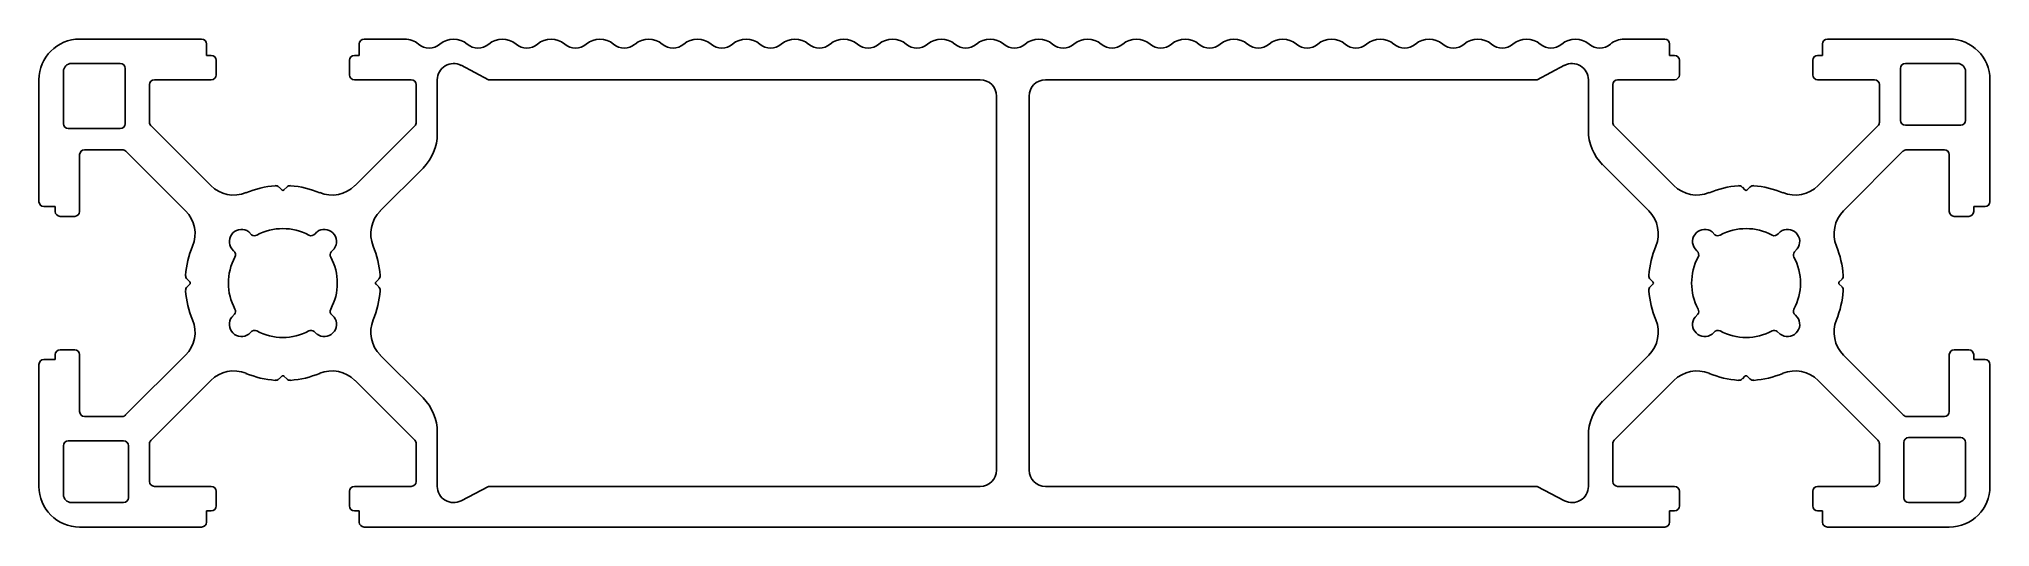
# Model space of a CAD drawing. Extents: x 2430 to 2550, y 1600 to 1630.
import ezdxf

# ---------------------------------------------------------------- set-up
doc = ezdxf.new("R2010")
doc.units = 0
doc.layers.get('0').update_dxf_attribs({"linetype": 'CONTINUOUS'})

msp = doc.modelspace()

# ---------------------------------------------------------------- linework, layer by layer
for p, q in [((2440.44, 1630.24), (2432.94, 1630.24)), ((2440.74, 1629.24), (2440.74, 1629.94)), ((2450.14, 1629.94), (2450.14, 1629.24)), ((2452.94, 1630.24), (2450.44, 1630.24)), ((2530.44, 1630.24), (2527.94, 1630.24)), ((2530.74, 1629.24), (2530.74, 1629.94)), ((2540.14, 1629.94), (2540.14, 1629.24)), ((2547.94, 1630.24), (2540.44, 1630.24)), ((2432.44, 1628.74), (2435.44, 1628.74)), ((2435.74, 1628.44), (2435.74, 1625.04)), ((2441.04, 1629.24), (2440.74, 1629.24)), ((2441.34, 1628.04), (2441.34, 1628.94)), ((2449.54, 1628.94), (2449.54, 1628.04)), ((2450.14, 1629.24), (2449.84, 1629.24)), ((2456.41, 1628.63), (2458.09, 1627.74)), ((2522.59, 1627.74), (2524.28, 1628.63)), ((2531.04, 1629.24), (2530.74, 1629.24)), ((2531.34, 1628.04), (2531.34, 1628.94)), ((2539.54, 1628.94), (2539.54, 1628.04)), ((2540.14, 1629.24), (2539.84, 1629.24)), ((2544.94, 1625.24), (2544.94, 1628.44)), ((2545.24, 1628.74), (2548.44, 1628.74)), ((2430.44, 1627.74), (2430.44, 1620.24)), ((2431.94, 1625.04), (2431.94, 1628.24)), ((2437.24, 1625.12), (2437.24, 1627.44)), ((2437.54, 1627.74), (2441.04, 1627.74)), ((2449.84, 1627.74), (2453.34, 1627.74)), ((2453.64, 1627.44), (2453.64, 1625.12)), ((2454.94, 1624.43), (2454.94, 1627.74)), ((2458.09, 1627.74), (2488.34, 1627.74)), ((2492.34, 1627.74), (2522.59, 1627.74)), ((2525.74, 1627.74), (2525.74, 1624.63)), ((2527.24, 1625.12), (2527.24, 1627.44)), ((2527.54, 1627.74), (2531.04, 1627.74)), ((2539.84, 1627.74), (2543.34, 1627.74)), ((2543.64, 1627.44), (2543.64, 1625.12)), ((2548.94, 1628.24), (2548.94, 1625.24)), ((2550.44, 1620.24), (2550.44, 1627.74)), ((2489.34, 1626.74), (2489.34, 1603.74)), ((2491.34, 1603.74), (2491.34, 1626.74)), ((2441, 1621.24), (2437.33, 1624.91)), ((2453.55, 1624.91), (2449.88, 1621.24)), ((2531, 1621.24), (2527.33, 1624.91)), ((2543.55, 1624.91), (2539.88, 1621.24)), ((2548.64, 1624.94), (2545.24, 1624.94)), ((2435.44, 1624.74), (2432.24, 1624.74)), ((2432.94, 1619.64), (2432.94, 1623.14)), ((2433.24, 1623.44), (2435.56, 1623.44)), ((2435.77, 1623.36), (2439.45, 1619.68)), ((2526.62, 1622.51), (2529.45, 1619.68)), ((2541.43, 1619.68), (2545.11, 1623.36)), ((2545.32, 1623.44), (2547.64, 1623.44)), ((2547.94, 1623.14), (2547.94, 1619.64)), ((2451.43, 1619.68), (2454.06, 1622.31)), ((2445.37, 1620.97), (2445.21, 1621.14)), ((2445.68, 1621.14), (2445.51, 1620.97)), ((2535.37, 1620.97), (2535.21, 1621.14)), ((2535.68, 1621.14), (2535.51, 1620.97)), ((2430.74, 1619.94), (2431.44, 1619.94)), ((2431.44, 1619.94), (2431.44, 1619.64)), ((2431.74, 1619.34), (2432.64, 1619.34)), ((2548.24, 1619.34), (2549.14, 1619.34)), ((2549.44, 1619.64), (2549.44, 1619.94)), ((2549.44, 1619.94), (2550.14, 1619.94)), ((2443.35, 1618.39), (2443.52, 1618.21)), ((2447.42, 1618.27), (2447.54, 1618.39)), ((2533.35, 1618.39), (2533.52, 1618.21)), ((2537.42, 1618.27), (2537.54, 1618.39)), ((2442.41, 1617.22), (2442.3, 1617.34)), ((2448.59, 1617.34), (2448.41, 1617.16)), ((2532.41, 1617.22), (2532.3, 1617.34)), ((2538.59, 1617.34), (2538.41, 1617.16)), ((2439.55, 1615.48), (2439.71, 1615.31)), ((2451.17, 1615.31), (2451.34, 1615.48)), ((2529.55, 1615.48), (2529.71, 1615.31)), ((2541.17, 1615.31), (2541.34, 1615.48)), ((2439.71, 1615.17), (2439.55, 1615.01)), ((2451.34, 1615.01), (2451.17, 1615.17)), ((2529.71, 1615.17), (2529.55, 1615.01)), ((2541.34, 1615.01), (2541.17, 1615.17)), ((2442.3, 1613.15), (2442.47, 1613.32)), ((2448.47, 1613.26), (2448.59, 1613.15)), ((2532.3, 1613.15), (2532.47, 1613.32)), ((2538.47, 1613.26), (2538.59, 1613.15)), ((2443.46, 1612.21), (2443.35, 1612.1)), ((2447.54, 1612.1), (2447.36, 1612.27)), ((2533.46, 1612.21), (2533.35, 1612.1)), ((2537.54, 1612.1), (2537.36, 1612.27)), ((2431.44, 1610.54), (2430.74, 1610.54)), ((2431.44, 1610.84), (2431.44, 1610.54)), ((2432.64, 1611.14), (2431.74, 1611.14)), ((2432.94, 1607.34), (2432.94, 1610.84)), ((2439.45, 1610.81), (2435.77, 1607.13)), ((2454.06, 1608.18), (2451.43, 1610.81)), ((2529.45, 1610.81), (2526.62, 1607.98)), ((2545.11, 1607.13), (2541.43, 1610.81)), ((2547.94, 1610.84), (2547.94, 1607.34)), ((2549.14, 1611.14), (2548.24, 1611.14)), ((2549.44, 1610.54), (2549.44, 1610.84)), ((2550.14, 1610.54), (2549.44, 1610.54)), ((2430.44, 1610.24), (2430.44, 1602.74)), ((2437.33, 1605.58), (2441, 1609.25)), ((2445.21, 1609.35), (2445.37, 1609.51)), ((2445.51, 1609.51), (2445.68, 1609.35)), ((2449.88, 1609.25), (2453.55, 1605.58)), ((2527.33, 1605.58), (2531, 1609.25)), ((2535.21, 1609.35), (2535.37, 1609.51)), ((2535.51, 1609.51), (2535.68, 1609.35)), ((2539.88, 1609.25), (2543.55, 1605.58)), ((2550.44, 1602.74), (2550.44, 1610.24)), ((2435.56, 1607.04), (2433.24, 1607.04)), ((2547.64, 1607.04), (2545.32, 1607.04)), ((2454.94, 1602.74), (2454.94, 1606.06)), ((2525.74, 1605.86), (2525.74, 1602.74)), ((2545.44, 1605.74), (2548.64, 1605.74)), ((2431.94, 1602.24), (2431.94, 1605.24)), ((2432.24, 1605.54), (2435.64, 1605.54)), ((2435.94, 1605.24), (2435.94, 1602.04)), ((2437.24, 1603.04), (2437.24, 1605.36)), ((2453.64, 1605.36), (2453.64, 1603.04)), ((2527.24, 1603.04), (2527.24, 1605.36)), ((2543.64, 1605.36), (2543.64, 1603.04)), ((2545.14, 1602.04), (2545.14, 1605.44)), ((2548.94, 1605.44), (2548.94, 1602.24)), ((2441.04, 1602.74), (2437.54, 1602.74)), ((2441.34, 1601.54), (2441.34, 1602.44)), ((2449.54, 1602.44), (2449.54, 1601.54)), ((2453.34, 1602.74), (2449.84, 1602.74)), ((2458.09, 1602.74), (2456.41, 1601.86)), ((2488.34, 1602.74), (2458.09, 1602.74)), ((2522.59, 1602.74), (2492.34, 1602.74)), ((2524.28, 1601.86), (2522.59, 1602.74)), ((2531.04, 1602.74), (2527.54, 1602.74)), ((2531.34, 1601.54), (2531.34, 1602.44)), ((2539.54, 1602.44), (2539.54, 1601.54)), ((2543.34, 1602.74), (2539.84, 1602.74)), ((2435.64, 1601.74), (2432.44, 1601.74)), ((2440.74, 1600.54), (2440.74, 1601.24)), ((2440.74, 1601.24), (2441.04, 1601.24)), ((2449.84, 1601.24), (2450.14, 1601.24)), ((2450.14, 1601.24), (2450.14, 1600.54)), ((2530.74, 1600.54), (2530.74, 1601.24)), ((2530.74, 1601.24), (2531.04, 1601.24)), ((2539.84, 1601.24), (2540.14, 1601.24)), ((2540.14, 1601.24), (2540.14, 1600.54)), ((2548.44, 1601.74), (2545.44, 1601.74)), ((2432.94, 1600.24), (2440.44, 1600.24)), ((2450.44, 1600.24), (2530.44, 1600.24)), ((2540.44, 1600.24), (2547.94, 1600.24))]:
    msp.add_line(p, q)
for centre, radius, start, end in [((2432.94, 1627.74), 2.5, 90, 180), ((2440.44, 1629.94), 0.3, 0, 90), ((2450.44, 1629.94), 0.3, 90, 180), ((2452.94, 1628.94), 1.3, 49.7274, 90), ((2454.44, 1630.71), 1.02, 229.7274, 310.2726), ((2455.94, 1628.94), 1.3, 49.7274, 130.2726), ((2457.44, 1630.71), 1.02, 229.7274, 310.2726), ((2458.94, 1628.94), 1.3, 49.7274, 130.2726), ((2460.44, 1630.71), 1.02, 229.7274, 310.2726), ((2461.94, 1628.94), 1.3, 49.7274, 130.2726), ((2463.44, 1630.71), 1.02, 229.7274, 310.2726), ((2464.94, 1628.94), 1.3, 49.7274, 130.2726), ((2466.44, 1630.71), 1.02, 229.7274, 310.2726), ((2467.94, 1628.94), 1.3, 49.7274, 130.2726), ((2469.44, 1630.71), 1.02, 229.7274, 310.2726), ((2470.94, 1628.94), 1.3, 49.7274, 130.2726), ((2472.44, 1630.71), 1.02, 229.7274, 310.2726), ((2473.94, 1628.94), 1.3, 49.7274, 130.2726), ((2475.44, 1630.71), 1.02, 229.7274, 310.2726), ((2476.94, 1628.94), 1.3, 49.7274, 130.2726), ((2478.44, 1630.71), 1.02, 229.7274, 310.2726), ((2479.94, 1628.94), 1.3, 49.7274, 130.2726), ((2481.44, 1630.71), 1.02, 229.7274, 310.2726), ((2482.94, 1628.94), 1.3, 49.7274, 130.2726), ((2484.44, 1630.71), 1.02, 229.7274, 310.2726), ((2485.94, 1628.94), 1.3, 49.7274, 130.2726), ((2487.44, 1630.71), 1.02, 229.7274, 310.2726), ((2488.94, 1628.94), 1.3, 49.7274, 130.2726), ((2490.44, 1630.71), 1.02, 229.7274, 310.2726), ((2491.94, 1628.94), 1.3, 49.7274, 130.2726), ((2493.44, 1630.71), 1.02, 229.7274, 310.2726), ((2494.94, 1628.94), 1.3, 49.7274, 130.2726), ((2496.44, 1630.71), 1.02, 229.7274, 310.2726), ((2497.94, 1628.94), 1.3, 49.7274, 130.2726), ((2499.44, 1630.71), 1.02, 229.7274, 310.2726), ((2500.94, 1628.94), 1.3, 49.7274, 130.2726), ((2502.44, 1630.71), 1.02, 229.7274, 310.2726), ((2503.94, 1628.94), 1.3, 49.7274, 130.2726), ((2505.44, 1630.71), 1.02, 229.7274, 310.2726), ((2506.94, 1628.94), 1.3, 49.7274, 130.2726), ((2508.44, 1630.71), 1.02, 229.7274, 310.2726), ((2509.94, 1628.94), 1.3, 49.7274, 130.2726), ((2511.44, 1630.71), 1.02, 229.7274, 310.2726), ((2512.94, 1628.94), 1.3, 49.7274, 130.2726), ((2514.44, 1630.71), 1.02, 229.7274, 310.2726), ((2515.94, 1628.94), 1.3, 49.7274, 130.2726), ((2517.44, 1630.71), 1.02, 229.7274, 310.2726), ((2518.94, 1628.94), 1.3, 49.7274, 130.2726), ((2520.44, 1630.71), 1.02, 229.7274, 310.2726), ((2521.94, 1628.94), 1.3, 49.7274, 130.2726), ((2523.44, 1630.71), 1.02, 229.7274, 310.2726), ((2524.94, 1628.94), 1.3, 49.7274, 130.2726), ((2526.44, 1630.71), 1.02, 229.7274, 310.2726), ((2527.94, 1628.94), 1.3, 90, 130.2726), ((2530.44, 1629.94), 0.3, 0, 90), ((2540.44, 1629.94), 0.3, 90, 180), ((2547.94, 1627.74), 2.5, 0, 90), ((2432.44, 1628.24), 0.5, 90, 180), ((2435.44, 1628.44), 0.3, 0, 90), ((2441.04, 1628.94), 0.3, 0, 90), ((2449.84, 1628.94), 0.3, 90, 180), ((2455.94, 1627.74), 1, 62.2415, 180), ((2524.74, 1627.74), 1, 0, 117.7585), ((2531.04, 1628.94), 0.3, 0, 90), ((2539.84, 1628.94), 0.3, 90, 180), ((2545.24, 1628.44), 0.3, 90, 180), ((2548.44, 1628.24), 0.5, 0, 90), ((2437.54, 1627.44), 0.3, 90, 180), ((2441.04, 1628.04), 0.3, 270, 360), ((2449.84, 1628.04), 0.3, 180, 270), ((2453.34, 1627.44), 0.3, 0, 90), ((2488.34, 1626.74), 1, 0, 90), ((2492.34, 1626.74), 1, 90, 180), ((2527.54, 1627.44), 0.3, 90, 180), ((2531.04, 1628.04), 0.3, 270, 360), ((2539.84, 1628.04), 0.3, 180, 270), ((2543.34, 1627.44), 0.3, 0, 90), ((2432.24, 1625.04), 0.3, 180, 270), ((2435.44, 1625.04), 0.3, 270, 0), ((2437.54, 1625.12), 0.3, 180, 225), ((2453.34, 1625.12), 0.3, 315, 360), ((2527.54, 1625.12), 0.3, 180, 225), ((2543.34, 1625.12), 0.3, 315, 360), ((2545.24, 1625.24), 0.3, 180, 270), ((2548.64, 1625.24), 0.3, 270, 0), ((2451.94, 1624.43), 3, 315, 0), ((2528.74, 1624.63), 3, 180, 225), ((2433.24, 1623.14), 0.3, 90, 180), ((2435.56, 1623.14), 0.3, 45, 90), ((2545.32, 1623.14), 0.3, 90, 135), ((2547.64, 1623.14), 0.3, 0, 90), ((2442.42, 1622.65), 2, 225, 292.201), ((2445.44, 1615.24), 6, 94.5084, 112.201), ((2444.99, 1620.93), 0.3, 44.9997, 94.5084), ((2445.89, 1620.93), 0.3, 85.4916, 135.0003), ((2445.44, 1615.24), 6, 67.799, 85.4916), ((2448.46, 1622.65), 2, 247.799, 315), ((2532.42, 1622.65), 2, 225, 292.201), ((2535.44, 1615.24), 6, 94.5084, 112.201), ((2534.99, 1620.93), 0.3, 44.9997, 94.5084), ((2535.89, 1620.93), 0.3, 85.4916, 135.0003), ((2535.44, 1615.24), 6, 67.799, 85.4916), ((2538.46, 1622.65), 2, 247.799, 315), ((2430.74, 1620.24), 0.3, 180, 270), ((2445.44, 1621.04), 0.1, 224.9997, 315.0003), ((2535.44, 1621.04), 0.1, 224.9997, 315.0003), ((2550.14, 1620.24), 0.3, 270, 360), ((2431.74, 1619.64), 0.3, 180, 270), ((2432.64, 1619.64), 0.3, 270, 0), ((2438.04, 1618.27), 2, 337.799, 45), ((2452.85, 1618.27), 2, 135, 202.201), ((2528.04, 1618.27), 2, 337.799, 45), ((2542.85, 1618.27), 2, 135, 202.201), ((2548.24, 1619.64), 0.3, 180, 270), ((2549.14, 1619.64), 0.3, 270, 360), ((2442.9, 1617.79), 0.75, 53.1515, 216.8485), ((2443.7, 1618.45), 0.3, 233.1515, 298.4552), ((2445.44, 1615.24), 3.35, 61.5448, 118.4552), ((2447.18, 1618.45), 0.3, 241.5448, 323.1515), ((2447.99, 1617.79), 0.75, 323.1515, 126.8485), ((2532.9, 1617.79), 0.75, 53.1515, 216.8485), ((2533.7, 1618.45), 0.3, 233.1515, 298.4552), ((2535.44, 1615.24), 3.35, 61.5448, 118.4552), ((2537.18, 1618.45), 0.3, 241.5448, 323.1515), ((2537.99, 1617.79), 0.75, 323.1515, 126.8485), ((2445.44, 1615.24), 6, 157.799, 175.4916), ((2445.44, 1615.24), 3.35, 151.5448, 208.4552), ((2442.23, 1616.98), 0.3, 331.5448, 53.1515), ((2448.65, 1616.98), 0.3, 143.1515, 208.4552), ((2445.44, 1615.24), 3.35, 331.5448, 28.4552), ((2445.44, 1615.24), 6, 4.5084, 22.201), ((2535.44, 1615.24), 6, 157.799, 175.4916), ((2535.44, 1615.24), 3.35, 151.5448, 208.4552), ((2532.23, 1616.98), 0.3, 331.5448, 53.1515), ((2538.65, 1616.98), 0.3, 143.1515, 208.4552), ((2535.44, 1615.24), 3.35, 331.5448, 28.4552), ((2535.44, 1615.24), 6, 4.5084, 22.201), ((2439.76, 1615.69), 0.3, 175.4916, 225.0002), ((2439.64, 1615.24), 0.1, 314.9998, 45.0002), ((2451.24, 1615.24), 0.1, 134.9998, 225.0002), ((2451.12, 1615.69), 0.3, 314.9998, 4.5084), ((2529.76, 1615.69), 0.3, 175.4916, 225.0002), ((2529.64, 1615.24), 0.1, 314.9998, 45.0002), ((2541.24, 1615.24), 0.1, 134.9998, 225.0002), ((2541.12, 1615.69), 0.3, 314.9998, 4.5084), ((2439.76, 1614.8), 0.3, 134.9998, 184.5084), ((2445.44, 1615.24), 6, 184.5084, 202.201), ((2445.44, 1615.24), 6, 337.799, 355.4916), ((2451.12, 1614.8), 0.3, 355.4916, 45.0002), ((2529.76, 1614.8), 0.3, 134.9998, 184.5084), ((2535.44, 1615.24), 6, 184.5084, 202.201), ((2535.44, 1615.24), 6, 337.799, 355.4916), ((2541.12, 1614.8), 0.3, 355.4916, 45.0002), ((2438.04, 1612.22), 2, 315, 22.201), ((2442.9, 1612.7), 0.75, 143.1515, 306.8485), ((2442.23, 1613.5), 0.3, 323.1515, 28.4552), ((2447.99, 1612.7), 0.75, 233.1515, 36.8485), ((2448.65, 1613.5), 0.3, 151.5448, 233.1515), ((2452.85, 1612.22), 2, 157.799, 225), ((2528.04, 1612.22), 2, 315, 22.201), ((2532.9, 1612.7), 0.75, 143.1515, 306.8485), ((2532.23, 1613.5), 0.3, 323.1515, 28.4552), ((2537.99, 1612.7), 0.75, 233.1515, 36.8485), ((2538.65, 1613.5), 0.3, 151.5448, 233.1515), ((2542.85, 1612.22), 2, 157.799, 225), ((2443.7, 1612.03), 0.3, 61.5448, 143.1515), ((2445.44, 1615.24), 3.35, 241.5448, 298.4552), ((2447.18, 1612.03), 0.3, 53.1515, 118.4552), ((2533.7, 1612.03), 0.3, 61.5448, 143.1515), ((2535.44, 1615.24), 3.35, 241.5448, 298.4552), ((2537.18, 1612.03), 0.3, 53.1515, 118.4552), ((2430.74, 1610.24), 0.3, 90, 180), ((2431.74, 1610.84), 0.3, 90, 180), ((2432.64, 1610.84), 0.3, 0, 90), ((2548.24, 1610.84), 0.3, 90, 180), ((2549.14, 1610.84), 0.3, 0, 90), ((2550.14, 1610.24), 0.3, 0, 90), ((2442.42, 1607.84), 2, 67.799, 135), ((2445.44, 1615.24), 6, 247.799, 265.4916), ((2444.99, 1609.56), 0.3, 265.4916, 315.0003), ((2445.44, 1609.44), 0.1, 44.9997, 135.0003), ((2445.89, 1609.56), 0.3, 224.9997, 274.5084), ((2445.44, 1615.24), 6, 274.5084, 292.201), ((2448.46, 1607.84), 2, 45, 112.201), ((2532.42, 1607.84), 2, 67.799, 135), ((2535.44, 1615.24), 6, 247.799, 265.4916), ((2534.99, 1609.56), 0.3, 265.4916, 315.0003), ((2535.44, 1609.44), 0.1, 44.9997, 135.0003), ((2535.89, 1609.56), 0.3, 224.9997, 274.5084), ((2535.44, 1615.24), 6, 274.5084, 292.201), ((2538.46, 1607.84), 2, 45, 112.201), ((2451.94, 1606.06), 3, 0, 45), ((2433.24, 1607.34), 0.3, 180, 270), ((2435.56, 1607.34), 0.3, 270, 315), ((2528.74, 1605.86), 3, 135, 180), ((2545.32, 1607.34), 0.3, 225, 270), ((2547.64, 1607.34), 0.3, 270, 360), ((2545.44, 1605.44), 0.3, 90, 180), ((2548.64, 1605.44), 0.3, 0, 90), ((2432.24, 1605.24), 0.3, 90, 180), ((2435.64, 1605.24), 0.3, 0, 90), ((2437.54, 1605.36), 0.3, 135, 180), ((2453.34, 1605.36), 0.3, 0, 45), ((2527.54, 1605.36), 0.3, 135, 180), ((2543.34, 1605.36), 0.3, 0, 45), ((2488.34, 1603.74), 1, 270, 360), ((2492.34, 1603.74), 1, 180, 270), ((2432.94, 1602.74), 2.5, 180, 270), ((2432.44, 1602.24), 0.5, 180, 270), ((2435.64, 1602.04), 0.3, 270, 0), ((2437.54, 1603.04), 0.3, 180, 270), ((2441.04, 1602.44), 0.3, 0, 90), ((2449.84, 1602.44), 0.3, 90, 180), ((2453.34, 1603.04), 0.3, 270, 360), ((2455.94, 1602.74), 1, 180, 297.7585), ((2524.74, 1602.74), 1, 242.2415, 360), ((2527.54, 1603.04), 0.3, 180, 270), ((2531.04, 1602.44), 0.3, 0, 90), ((2539.84, 1602.44), 0.3, 90, 180), ((2543.34, 1603.04), 0.3, 270, 360), ((2545.44, 1602.04), 0.3, 180, 270), ((2547.94, 1602.74), 2.5, 270, 360), ((2548.44, 1602.24), 0.5, 270, 360), ((2441.04, 1601.54), 0.3, 270, 360), ((2449.84, 1601.54), 0.3, 180, 270), ((2531.04, 1601.54), 0.3, 270, 360), ((2539.84, 1601.54), 0.3, 180, 270), ((2440.44, 1600.54), 0.3, 270, 0), ((2450.44, 1600.54), 0.3, 180, 270), ((2530.44, 1600.54), 0.3, 270, 0), ((2540.44, 1600.54), 0.3, 180, 270)]:
    msp.add_arc(centre, radius, start, end)

doc.saveas('drawing.dxf')
